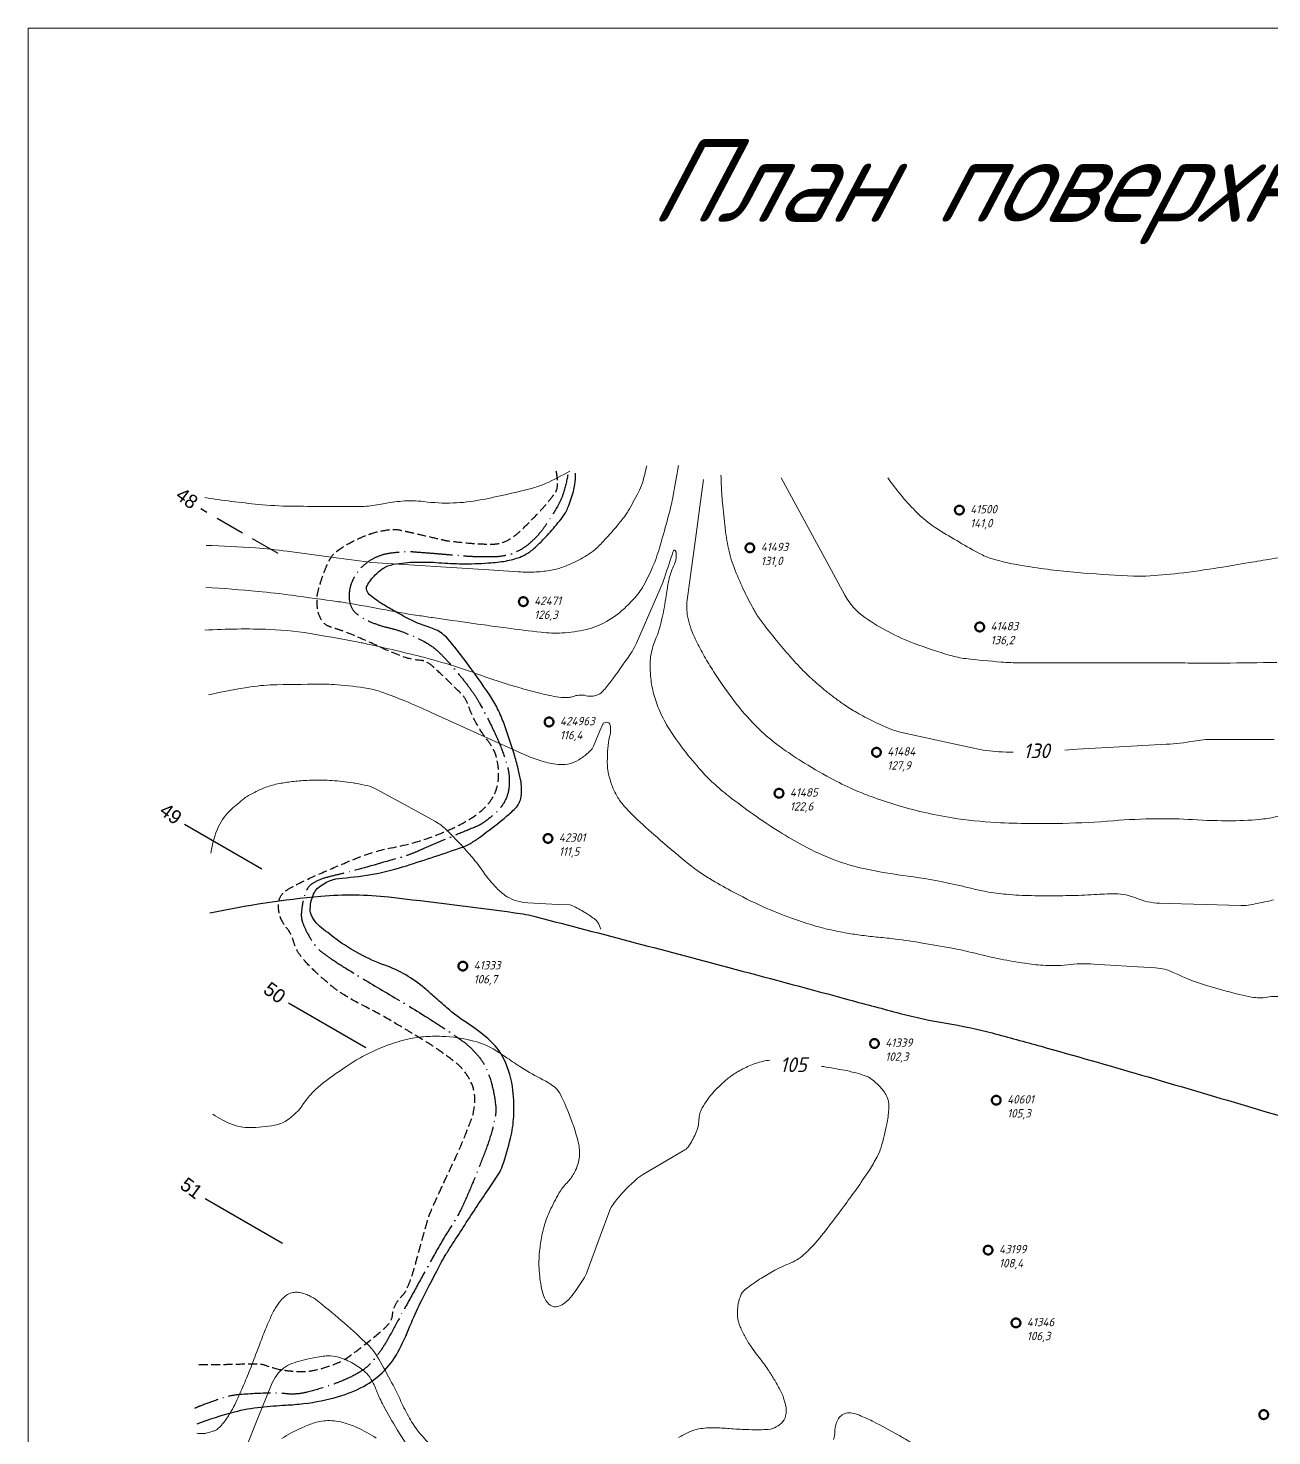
# Model space of a CAD drawing. Header units: millimetres. Extents: x -994 to -400, y 519 to 1360.
# Drawn here: x -993.9 to -782.3, y 1120.4 to 1359.8 of the extents above; entities that cross this region are included whole.
import ezdxf

# ---------------------------------------------------------------- set-up
doc = ezdxf.new("R2010")
doc.units = ezdxf.units.MM
for name, pattern in [('ACAD_ISO02W100', [15, 12, -3]), ('ACAD_ISO04W100', [30, 24, -3, 0, -3]), ('DASHED', [7, 5, -2, 0]), ('K5LT_THIN', [0])]:
    doc.linetypes.add(name, pattern=pattern)
for name, color, linetype in [('Висоти', 2, 'Continuous'), ('Кривульки', 1, 'Continuous'), ('Пунктир', 210, 'ACAD_ISO02W100'), ('Свердловини', 4, 'Continuous')]:
    doc.layers.add(name, color=color, linetype=linetype)
doc.layers.add('Кривульки Товсты', color=70, linetype='Continuous', lineweight=30)
doc.styles.add('GOST-2.304_Type-B_italic', font='GOST Common Italic.ttf')
doc.linetypes.add('164 Фуникулер стр.', pattern='A,0,[18,Russia-GOST_Topo.shx,S=0.05,R=0,X=0,Y=0],-4,[17,Russia-GOST_Topo.shx,S=0.05,R=0,X=0,Y=0],-4,[18,Russia-GOST_Topo.shx,S=0.05,R=0,X=0,Y=0],-4,[17,Russia-GOST_Topo.shx,S=0.05,R=0,X=0,Y=0],-6', length=18)

msp = doc.modelspace()

# ---------------------------------------------------------------- linework, layer by layer
at = {"color": 7, "linetype": 'K5LT_THIN', "lineweight": 18}
for p, q in [((-993.95, 518.84), (-993.95, 1359.84)), ((-993.95, 1359.84), (-399.95, 1359.84))]:
    msp.add_line(p, q, dxfattribs=at)
at = {"layer": 'Кривульки', "linetype": 'DASHED'}
msp.add_line((-951.42, 1270.45), (-964.58, 1278.05), dxfattribs=at)
at = {"layer": 'Кривульки', "linetype": 'ByBlock'}
for p, q in [((-954.17, 1216.78), (-967.33, 1224.38)), ((-936.5, 1186.37), (-949.66, 1193.97)), ((-950.67, 1153.12), (-963.83, 1160.72))]:
    msp.add_line(p, q, dxfattribs=at)
at = {"layer": 'Кривульки', "lineweight": 20}
for points in [[(-963.91, 1279.98, 0.013195), (-954.75, 1278.83, 0.021953), (-949.21, 1278.52, 0.00269), (-937.97, 1278.46, 0.019176), (-936.39, 1278.52, 0.031243), (-933.52, 1278.93, -0.028595), (-930.38, 1279.38, -0.053965), (-926.62, 1279.31, 0.0406), (-921.62, 1279.07, 0.038049), (-917.03, 1279.58, 0.018925), (-907.97, 1281.64, 0.042399), (-905.9, 1282.39, 0.020135), (-901.78, 1284.49)], [(-963.73, 1264.73, -0.007006), (-954.83, 1264.03, -0.010769), (-949.06, 1263.37, -0.000219), (-941.17, 1262.28, -0.004267), (-940.76, 1262.23, -0.009843), (-933.88, 1261.02, 0.010873), (-927.64, 1259.94, 0.00186), (-925.13, 1259.57, 0.000534), (-916.37, 1258.33, 0.002876), (-912.62, 1257.82, 0.001804), (-906.64, 1257.07, 0.045794), (-903.1, 1256.97, 0.039355), (-899.01, 1257.55, 0.075179), (-895.54, 1258.89, 0.065087), (-892.11, 1261.49, 0.022518), (-890.22, 1263.54, 0.044069), (-889.4, 1264.71, 0.030082), (-887.81, 1267.87, 0.027957), (-886.5, 1271.46, 0.005758), (-886.15, 1272.68, 0.001602), (-884.94, 1277.09, 0.017368), (-884.18, 1280.35, 0.011246), (-883.3, 1285.44)], [(-963.66, 1271.85, -0.009958), (-955.28, 1271.42, -0.015447), (-949.9, 1270.87), (-942.37, 1269.87), (-935.45, 1268.94), (-915.54, 1267.68), (-910.55, 1267.36, 0.027529), (-907.55, 1267.34, 0.031114), (-904.9, 1267.63, 0.048894), (-902.87, 1268.19, 0.033926), (-900.1, 1269.47, 0.013631), (-898.29, 1270.53, 0.037858), (-897.68, 1270.98, 0.019768), (-896.89, 1271.71, 0.010262), (-895.46, 1273.21, 0.012231), (-893.74, 1275.17, 0.013945), (-892.33, 1276.97, 0.029938), (-891.85, 1277.71, 0.00741), (-890.13, 1280.82, 0.046361), (-889.43, 1282.49, 0.027983), (-888.7, 1285.4)], [(-876.06, 1283.78, 0.00633), (-875.93, 1280.71, 0.012229), (-875.8, 1279.12, 0.001034), (-875.35, 1274.84, 0.005537), (-875.26, 1274.05, 0.013801), (-874.97, 1272.24, 0.013363), (-874.57, 1270.39, 0.032187), (-874, 1268.54, 0.015531), (-872.45, 1264.85, 0.013693), (-870.82, 1261.55, 0.027102), (-869.87, 1259.95, 0.015839), (-868.56, 1258.13, 0.010024), (-866.34, 1255.36, 0.006294), (-864, 1252.63, 0.010705), (-862.57, 1251.07, 0.016617), (-860.67, 1249.21, 0.014092), (-858.3, 1247.16, 0.01086), (-856.74, 1245.95, 0.010327), (-855.06, 1244.75, 0.01989), (-852.94, 1243.42, 0.015618), (-850.14, 1241.93, 0.018648), (-847.04, 1240.55, 0.041844), (-845.59, 1240.1), (-836.22, 1238.05), (-833.03, 1237.35, 0.038689), (-828.75, 1236.75, 0.012388), (-826.34, 1236.66)], [(-781.08, 1225.86, -0.049752), (-783.72, 1225.32, -0.024577), (-789.15, 1225.02, -0.017416), (-795.81, 1225.21, 0.018903), (-801.94, 1225.36, 0.017136), (-809.26, 1225.02, -0.014518), (-817.9, 1224.57, -0.018169), (-829.21, 1224.72, -0.027255), (-836.71, 1225.51, -0.017167), (-841.66, 1226.48, -0.018084), (-846.29, 1227.73, -0.011927), (-850.5, 1229.14, -0.016525), (-853.48, 1230.33, -0.021121), (-857.43, 1232.27, -0.015934), (-862.47, 1235.22, -0.012695), (-865.29, 1237.1, -0.016056), (-867.43, 1238.71, -0.034769), (-870.7, 1241.73, -0.028853), (-874.15, 1245.85, -0.009417), (-875.95, 1248.37, -0.009013), (-877.74, 1251.07, -0.016578), (-879.27, 1253.67, -0.017198), (-880.58, 1256.27, -0.059009), (-881.73, 1259.83, -0.08257), (-881.81, 1262.51), (-881.41, 1265.48), (-880.4, 1272.91), (-879.42, 1280.15), (-879.02, 1283.08)], [(-865.82, 1283.36), (-857.64, 1268.3), (-854.97, 1263.39, 0.117115), (-851.58, 1259.61, 0.061855), (-843.17, 1255.19, 0.018177), (-837.07, 1253.15, 0.042376), (-834.37, 1252.6, 0.010357), (-828.38, 1252.01, 0.019069), (-825.11, 1251.89), (-811.09, 1251.89), (-801.26, 1251.89, -0.003009), (-798.9, 1251.87, 0.001508), (-794.21, 1251.83, 0.003659), (-790.54, 1251.84, 0.001483), (-781.48, 1251.94, 0.006572)], [(-847.69, 1283.36, 0.040742), (-843, 1277.72, 0.059217), (-839.06, 1274.55, 0.017137), (-831.86, 1270.37, 0.057667), (-829.55, 1269.46, 0.027595), (-823.39, 1268.18, 0.019043), (-814.33, 1267.15, 0.006385), (-805.84, 1266.63, 0.025861), (-803.74, 1266.64, 0.015013), (-798.16, 1267.11, 0.01213), (-791.3, 1268.07, 0.000873), (-786.19, 1268.92, -0.001157), (-782.34, 1269.56, -0.001875), (-777.31, 1270.36, 0.001394)], [(-782.06, 1211.55, -0.002406), (-783.14, 1211.3, -0.017663), (-786.36, 1210.66, -0.047027), (-787.6, 1210.59), (-797.67, 1210.89), (-801.45, 1211, -0.091587), (-805.35, 1211.84, 0.097666), (-809.02, 1212.58, 0.020037), (-812.54, 1212.46, -0.016422), (-816.83, 1212.28, -0.0022), (-821.05, 1212.26, -0.004313), (-823.21, 1212.28, -0.01782), (-827.47, 1212.51, -0.021755), (-830.94, 1212.97, -0.01669), (-833.28, 1213.47, 0.008867), (-837.69, 1214.47, 0.019933), (-845.15, 1215.73, -0.022505), (-851.76, 1216.88, -0.03637), (-856.8, 1218.38, -0.033016), (-862.07, 1220.79, -0.016209), (-866.17, 1223.17, -0.014534), (-870.57, 1226.11, -0.0115), (-874.76, 1229.23, -0.017948), (-877.32, 1231.39, -0.027539), (-879.34, 1233.43, -0.016358), (-882.43, 1237.15, -0.028193), (-885.08, 1240.99, -0.038166), (-886.64, 1244.06, -0.037191), (-887.58, 1246.88, -0.039865), (-888.03, 1249.62, -0.021643), (-888.12, 1251.65, -0.036026), (-888.03, 1252.87, -0.062749), (-887.25, 1255.71, 0.045534), (-886.04, 1259.58, 0.021092), (-885.4, 1263.26, -0.026172), (-884.86, 1266.23, -0.05457), (-884.12, 1268.31, 0.080625), (-883.69, 1269.74, 0.03233), (-883.66, 1270.31, 0.050967), (-883.69, 1270.68, 0.049313), (-883.75, 1270.85, 0.074654), (-883.81, 1270.96, 0.236282), (-884.02, 1271.04, 0.305555), (-884.16, 1270.94, 0.004584), (-884.24, 1270.69, -0.002524), (-884.38, 1270.25, -0.000551), (-885.87, 1265.78, -0.021308), (-885.91, 1265.67), (-888.73, 1259.14), (-890.41, 1255.25, -0.044995), (-891.19, 1253.82, -0.012891), (-894.47, 1249.16, -0.013549), (-895.84, 1247.42, -0.036605), (-896.4, 1246.83, -0.081719), (-896.95, 1246.48, -0.057988), (-897.82, 1246.22, -0.114095), (-898.99, 1246.28, 0.102536), (-900.28, 1246.38, 0.058974), (-901.18, 1246.16, -0.07208), (-901.91, 1245.99, -0.054169), (-903.64, 1246.05, -0.028513), (-906.86, 1246.7, -0.005379), (-910.48, 1247.68, -0.007337), (-913.11, 1248.47, -0.012114), (-917.29, 1249.9, 0.01239), (-921.39, 1251.3, 0.014217), (-927.2, 1252.95, 0.008677), (-936.83, 1255.21, 0.007936), (-937.76, 1255.4, 0.001019), (-945.01, 1256.71, 0.034949), (-952.85, 1257.56, 0.024969), (-963.87, 1257.43)], [(-963.28, 1246.43, -0.019606), (-956.09, 1247.79, -0.032045), (-951.62, 1248.16, -0.00468), (-943.3, 1248.24, -0.019583), (-941.32, 1248.16, -0.022571), (-936.11, 1247.51, -0.045578), (-933.6, 1246.85, -0.010337), (-929.87, 1245.4, -0.008425), (-925.37, 1243.45), (-916.24, 1239.3), (-910.05, 1236.5, 0.019471), (-908.5, 1235.86, 0.011554), (-905.82, 1234.96, 0.042762), (-904.54, 1234.68, 0.034529), (-902.94, 1234.58, 0.080852), (-901.48, 1234.83, 0.065177), (-899.83, 1235.64, 0.048618), (-898.32, 1236.89, 0.095894), (-897.76, 1237.72), (-896.66, 1240.29), (-896.16, 1241.45, -0.154614), (-896.04, 1241.59, -0.074669), (-895.68, 1241.75, -0.131042), (-895.31, 1241.75, -0.157043), (-895.05, 1241.58, -0.107065), (-894.9, 1241.28, -0.064126), (-894.83, 1240.74, -0.060636), (-895.01, 1239.27, 0.045097), (-895.31, 1237.32, 0.010667), (-895.39, 1235.49, 0.016531), (-895.38, 1234.31, 0.045542), (-895.19, 1232.96, 0.031498), (-894.63, 1231.08, 0.043675), (-893.71, 1229.15, 0.047866), (-892.58, 1227.57, 0.022406), (-890.77, 1225.69, 0.011286), (-886.94, 1222.2, 0.006916), (-882.08, 1218.09, 0.016928), (-880.02, 1216.5, 0.020106), (-878, 1215.17, 0.011736), (-874.39, 1213.12, 0.017807), (-868.85, 1210.39, 0.020467), (-863.86, 1208.39, 0.011442), (-859.96, 1207.11, 0.020239), (-857.71, 1206.52, 0.009476), (-854.61, 1205.91, 0.011602), (-852.06, 1205.52, 0.010192), (-849.23, 1205.21, -0.010121), (-846.37, 1204.9, -0.008061), (-841.74, 1204.22, -0.006946), (-836.39, 1203.27, -0.01489), (-832.79, 1202.47, 0.012264), (-828.43, 1201.48, 0.01357), (-824.38, 1200.77, 0.018095), (-821.31, 1200.43, 0.046576), (-817.12, 1200.52, -0.043551), (-812.63, 1200.63), (-805.13, 1200.18), (-802.11, 1199.99, -0.095957), (-799.1, 1199.22, 0.041353), (-792.4, 1196.69, 0.007684), (-787.82, 1195.45, 0.017652), (-785.79, 1195.02, 0.087553), (-783.1, 1195.01, -0.085217), (-780.33, 1195.02, -0.021357)], [(-817.54, 1237.05), (-815.43, 1237.17), (-807.21, 1237.63), (-800.28, 1238.02, 0.029734), (-795.58, 1238.57, -0.043819), (-792.38, 1238.85), (-788.2, 1238.85), (-781.91, 1238.85, 0.079582)], [(-962.85, 1219.52, -0.078155), (-961.54, 1224.02, -0.100131), (-959.36, 1226.97, -0.013293), (-957.18, 1228.83, -0.042584), (-956.44, 1229.33, -0.033619), (-953.76, 1230.6, -0.042456), (-951.5, 1231.28, -0.01938), (-949.31, 1231.64, -0.017904), (-946.92, 1231.86, -0.021689), (-943.52, 1231.91, -0.021322), (-940.08, 1231.66, -0.029101), (-936.27, 1230.99, -0.06746), (-934.71, 1230.39), (-928.68, 1227.08), (-924.65, 1224.87, -0.067363), (-922.78, 1223.49, -0.024502), (-918.42, 1218.82, -0.024556), (-916.53, 1216.36, 0.029917), (-914.96, 1214.35, 0.03011), (-913.48, 1212.86, 0.048268), (-912.42, 1212.09, 0.063075), (-910.83, 1211.4, 0.056988), (-908.94, 1211.08), (-903.83, 1210.8), (-901.79, 1210.69, -0.100899), (-901.32, 1210.57, -0.020555), (-899.23, 1209.43, -0.017322), (-898.33, 1208.86, -0.016515), (-897.43, 1208.19, -0.095241), (-897, 1207.69, -0.051106), (-896.51, 1206.58)], [(-962.53, 1175.12, 0.068801), (-959.2, 1173.35, 0.087557), (-956.28, 1172.83, 0.047598), (-951.95, 1173.23, 0.097833), (-949.98, 1174.03, 0.101491), (-947.07, 1176.91, -0.085254), (-943.73, 1180.44, -0.014358), (-939.36, 1183.52, -0.02519), (-936.74, 1185.08, -0.031983), (-932.84, 1186.82, -0.03525), (-929.12, 1187.91, -0.03481), (-926.67, 1188.28, -0.027764), (-923.56, 1188.34, -0.055461), (-918.11, 1187.54, -0.075445), (-914.38, 1185.94, -0.011983), (-912.42, 1184.65, 0.009647), (-909.99, 1183.04, 0.025268), (-906.35, 1180.97, -0.046485), (-904.41, 1179.76, -0.113173), (-903.5, 1178.67, -0.030272), (-901.42, 1173.86, -0.016834), (-900.52, 1171.06, -0.033225), (-900.2, 1169.61, -0.083833), (-900.24, 1167.3, -0.080964), (-901.06, 1165.05, -0.066048), (-902.3, 1163.39, 0.062843), (-903.62, 1161.65, 0.022015), (-905.17, 1158.66, 0.031532), (-906.03, 1156.46, 0.028193), (-906.47, 1154.74, 0.018889), (-906.89, 1152.12, 0.042095), (-907.01, 1148.9, 0.038869), (-906.57, 1145.45, 0.05012), (-906.08, 1143.88, 0.078709), (-905.52, 1142.99, 0.143562), (-904.62, 1142.41, 0.155411), (-903.62, 1142.43, 0.088692), (-902.62, 1143, 0.057097), (-901.39, 1144.27, 0.023425), (-899.49, 1147, 0.051495), (-898.81, 1148.36), (-896.59, 1154.35), (-894.95, 1158.78, -0.069172), (-894.42, 1159.76, -0.028873), (-892.75, 1161.79, -0.025149), (-890.55, 1163.94, -0.04769), (-889.24, 1164.89), (-885.68, 1166.99), (-882.18, 1169.04, 0.112598), (-881.57, 1169.63, 0.038792), (-880.38, 1171.74, 0.10185), (-879.81, 1174.16, -0.1223), (-879.25, 1176.17, -0.027192), (-878.29, 1177.67, -0.029504), (-877.25, 1178.94, -0.016983), (-876.09, 1180.12, -0.018333), (-874.94, 1181.13, -0.038507), (-873.38, 1182.23, -0.030713), (-871.25, 1183.31, -0.042286), (-868.9, 1184.11, -0.052576), (-867.74, 1184.27, -0.015921)], [(-858.94, 1183.24, -0.000427), (-858.62, 1183.19, -0.006941), (-855.03, 1182.57, -0.020548), (-852.85, 1182.06, -0.027209), (-851.25, 1181.53, -0.067753), (-850.42, 1181.06, -0.036544), (-849.1, 1179.9, -0.064442), (-847.99, 1178.43, -0.090607), (-847.55, 1177.2, -0.058371), (-847.5, 1175.9, -0.03015), (-847.84, 1173.43, -0.023168), (-848.81, 1169.48, -0.052861), (-849.49, 1167.84, -0.017975), (-850.81, 1165.61, -0.011849), (-853.02, 1162.36, -0.004395), (-855.22, 1159.32, -0.004088), (-857.65, 1156.09, -0.017579), (-860.27, 1152.9, -0.030641), (-861.95, 1151.22, -0.086207), (-864.5, 1149.65, 0.048973), (-869.17, 1147.22, 0.01259), (-871.56, 1145.58, 0.040776), (-872.24, 1145, 0.096035), (-872.68, 1144.33, 0.050977), (-873.12, 1142.89, 0.069011), (-873.24, 1140.72, 0.08272), (-872.8, 1138.96, 0.021667), (-871.95, 1137.23, 0.024151), (-871.05, 1135.75, 0.019956), (-869.35, 1133.44, -0.023182), (-867.9, 1131.44, -0.014038), (-866.92, 1129.86, -0.011793), (-865.86, 1127.93, -0.037967), (-865.47, 1127.03, -0.023612), (-865.04, 1125.51, -0.119252), (-865.05, 1123.8, -0.142362), (-865.77, 1122.55, -0.091198), (-866.97, 1121.76, -0.092439), (-868.36, 1121.46, -0.007632), (-869.98, 1121.43, -0.007269), (-871.68, 1121.46, -0.015382), (-874.65, 1121.63, 0.017911), (-877.21, 1121.77, 0.047861), (-879.81, 1121.57, 0.06831), (-881.55, 1121.02, 0.022865), (-883.28, 1120.09, 0.008865)], [(-925, 1118.33, -0.031074), (-927.45, 1121.03, -0.039322), (-929.06, 1123.41, -0.022265), (-930.51, 1126.26, 0.017331), (-932.34, 1129.93, 0.008301), (-934.58, 1133.9, 0.029209), (-935.3, 1134.98, 0.041943), (-936.09, 1135.86, 0.009103), (-940.14, 1139.54, 0.010918), (-944.41, 1143.13, 0.036936), (-945.77, 1144.06, 0.041926), (-946.54, 1144.43, 0.034947), (-947.51, 1144.72, 0.055337), (-948.32, 1144.81, 0.059257), (-949.08, 1144.72, 0.094153), (-950.01, 1144.3, 0.073002), (-950.97, 1143.4, 0.024119), (-951.91, 1142.08, 0.03633), (-952.42, 1141.13, 0.005067), (-953.25, 1139.25, 0.006617), (-953.85, 1137.79, 0.005917), (-954.93, 1134.98, -0.00511), (-956.18, 1131.73, -0.008712), (-957.42, 1128.74, -0.008432), (-958.8, 1125.69, -0.027169), (-959.61, 1124.2, -0.024624), (-960.67, 1122.66, -0.042126), (-961.44, 1121.81, -0.058989), (-962.1, 1121.33, -0.055211), (-962.56, 1121.13, -0.023706), (-963.69, 1120.84, -0.050095), (-964.32, 1120.78, -0.035459), (-965.22, 1120.84)], [(-956.87, 1118.42), (-954.84, 1123.42), (-952.53, 1129.11, -0.061976), (-951.64, 1130.71, -0.067637), (-950.48, 1131.91, -0.082196), (-949.08, 1132.68, -0.036304), (-945.62, 1133.63, -0.013924), (-943.97, 1133.91, -0.023544), (-942.98, 1134, -0.08446), (-941.13, 1133.77, -0.057655), (-938.64, 1132.7, -0.049146), (-936.61, 1131.25, -0.07898), (-935.61, 1130.05, -0.043432), (-934.66, 1128.08, 0.033446), (-933.48, 1125.5, 0.011691), (-931.14, 1121.43, 0.0179), (-929.47, 1118.86, 0.034826)], [(-950.77, 1119.93, -0.040635), (-947.51, 1121.72, -0.020569), (-945.42, 1122.55, -0.039561), (-944.29, 1122.85, -0.041079), (-943, 1122.98, -0.035998), (-941.52, 1122.9, -0.042545), (-940.02, 1122.57, -0.030473), (-938.02, 1121.82, -0.041196), (-934.74, 1120.02, -0.044391)], [(-856.89, 1119.77, 0.060953), (-856.68, 1121.1, -0.06068), (-856.48, 1122.43, -0.084165), (-856.06, 1123.32, -0.092125), (-855.41, 1123.95, -0.114033), (-854.52, 1124.29, -0.104835), (-853.48, 1124.22, -0.029941), (-852.18, 1123.76, -0.017775), (-850.06, 1122.78, -0.010654), (-845.96, 1120.58, -0.016755), (-843.43, 1119.05, -0.02081)]]:
    msp.add_lwpolyline(points, format="xyb", dxfattribs=at)
at = {"layer": 'Кривульки Товсты', "linetype": 'ACAD_ISO04W100', "lineweight": 30, "ltscale": 0.3, "flags": 128}
msp.add_lwpolyline([(-902.12, 1283.88, -0.033629), (-902.92, 1280.62, -0.053621), (-903.77, 1278.69, -0.013541), (-905.67, 1275.6, -0.027419), (-906.73, 1274.15, -0.0372), (-908.44, 1272.35, -0.04968), (-909.94, 1271.24, -0.067017), (-912.29, 1270.24, -0.06641), (-914.83, 1269.89, -0.007939), (-918, 1269.93, -0.013657), (-919.84, 1270.03, -0.000326), (-922.4, 1270.24, 0.000453), (-924.25, 1270.4, 0.000563), (-925.91, 1270.53, 0.000387), (-928.33, 1270.72, 0.031651), (-929.71, 1270.74, 0.017836), (-932.17, 1270.54, 0.054762), (-934.03, 1270.1, 0.053171), (-935.8, 1269.26, 0.046708), (-936.95, 1268.39, 0.048957), (-937.87, 1267.37, 0.039506), (-938.53, 1266.32, 0.037643), (-939.04, 1265.13, 0.051154), (-939.27, 1264.13, 0.042158), (-939.32, 1262.89, 0.097244), (-938.95, 1261.37, 0.10946), (-938.11, 1260.26, 0.054789), (-936.81, 1259.39, 0.036306), (-934.64, 1258.44, 0.028475), (-932.54, 1257.83, -0.028971), (-930.47, 1257.23, -0.039525), (-926.4, 1255.41, -0.064377), (-924.18, 1253.8, -0.018944), (-922.47, 1252.06, -0.016394), (-920.64, 1249.92, -0.005428), (-919.12, 1247.98, -0.009604), (-918.3, 1246.86, -0.027531), (-917.17, 1245.05, -0.011688), (-914.85, 1240.59, -0.021936), (-913.43, 1237.33, -0.023907), (-912.39, 1234.23, -0.049961), (-912.1, 1232.57, -0.044209), (-912.13, 1230.67, -0.096448), (-912.83, 1228.38, -0.087939), (-914.44, 1226.32, -0.028954), (-916.43, 1224.73, -0.053158), (-917.65, 1224.05, -0.006869), (-920.52, 1222.87, 0.006549), (-923.53, 1221.63, 0.004202), (-926.72, 1220.24, -0.008117), (-928.38, 1219.53, -0.025031), (-930.23, 1218.89, -0.005446), (-938.85, 1216.44, -0.010015), (-941.02, 1215.9, 0.009899), (-943.22, 1215.35, 0.063922), (-945.39, 1214.45, 0.112255), (-946.38, 1213.54, 0.070505), (-946.82, 1212.66, 0.038328), (-947.26, 1210.91, 0.019436), (-947.45, 1209.43, 0.039962), (-947.46, 1208.71, 0.069754), (-947.24, 1207.7, 0.037113), (-946.45, 1205.93, 0.038072), (-945.06, 1203.77, 0.067422), (-944.04, 1202.74, 0.014644), (-942.47, 1201.6, 0.009255), (-939.89, 1199.93, 0.007497), (-933.25, 1195.92, -0.007411), (-926.53, 1191.86, -0.006829), (-923.24, 1189.75, -0.007221), (-920.19, 1187.66, -0.042708), (-918.42, 1186.18, -0.039921), (-916.82, 1184.3, -0.06163), (-915.83, 1182.5, -0.039038), (-914.87, 1179.43, -0.030893), (-914.39, 1176.46, -0.062481), (-914.42, 1174.98, -0.031605), (-914.98, 1172.4, -0.022532), (-916.14, 1168.89, -0.002416), (-917.56, 1165.24, -0.005231), (-918.24, 1163.57, -0.005665), (-919.74, 1160.09, -0.014187), (-920.39, 1158.72, -0.025344), (-922.06, 1155.85, 0.017539), (-924.53, 1151.75, 0.000346), (-926.91, 1147.46, 0.000349), (-929.26, 1143.2, 0.001438), (-930.72, 1140.54, -0.001096), (-932.62, 1137.06, -0.024133), (-933.9, 1134.98, -0.025147), (-935.32, 1133.11, -0.063335), (-936.84, 1131.7, -0.046875), (-939.27, 1130.3, -0.014111), (-940.96, 1129.58, -0.012404), (-942.92, 1128.86, -0.020085), (-946.49, 1127.82, -0.04039), (-948.32, 1127.52, -0.047957), (-949.94, 1127.54, 0.029999), (-952.53, 1127.66, 0.019767), (-958.29, 1127.37, 0.050636), (-960.5, 1126.94, 0.012273), (-962.07, 1126.43, 0.007236), (-964.7, 1125.45, 0.006474), (-964.96, 1125.35, 0.002496), (-965.61, 1125.07)], format="xyb", dxfattribs=at)
at = {"layer": 'Кривульки Товсты', "lineweight": 30, "ltscale": 0.3, "flags": 128}
msp.add_lwpolyline([(-965.21, 1122.43, -0.026689), (-958.85, 1124.47, -0.039055), (-954.36, 1125.29, -0.011978), (-950.12, 1125.62, 0.016682), (-947.08, 1125.88, 0.040067), (-941.12, 1127.09, 0.05346), (-936.9, 1128.81, 0.076648), (-933.33, 1131.51, 0.076897), (-930.76, 1135.14, 0.019859), (-928.74, 1139.6, -0.022351), (-926.93, 1143.56, -0.002799), (-923.59, 1150, -0.016696), (-922.98, 1151.05, -0.005159), (-921.99, 1152.63, -0.001251), (-917.82, 1159.07, -0.006094), (-915.68, 1162.26, 0.007336), (-913.91, 1164.92, 0.062195), (-913.22, 1166.37, 0.020538), (-911.87, 1171.01, 0.047922), (-911.32, 1174.73, 0.040552), (-911.46, 1179.16, 0.084004), (-912.97, 1184.43, 0.105192), (-915.66, 1187.92, 0.031226), (-919.19, 1190.56, -0.031572), (-922.68, 1193.18, -0.009356), (-924.76, 1195.01, 0.011137), (-926.51, 1196.55, 0.087613), (-933.24, 1200.44, -0.071886), (-941.57, 1204.91, -0.014909), (-944.35, 1207.1, -0.049049), (-945.11, 1207.87, -0.045725), (-945.55, 1208.54, -0.04848), (-945.85, 1209.24, -0.08791), (-945.95, 1210.04, -0.04656), (-945.74, 1211.54, -0.069508), (-945.23, 1212.84, -0.090886), (-944.55, 1213.66, -0.158585), (-940.5, 1215.28, 0.060898), (-929.57, 1217.37, 0.004888), (-920, 1220.54, 0.045395), (-919.01, 1220.99, 0.028706), (-917.43, 1221.99, 0.011185), (-913.62, 1224.88, 0.012001), (-911.9, 1226.32, 0.021883), (-911.01, 1227.17, 0.140175), (-910.13, 1228.83, 0.094567), (-910.08, 1231.58, 0.016902), (-910.49, 1233.55, 0.013236), (-911.16, 1236.03, 0.013959), (-912.96, 1241.49, 0.028647), (-914.06, 1244.07, 0.032826), (-915.41, 1246.39, 0.012716), (-919.41, 1252.03, 0.015009), (-922.56, 1255.98, 0.059101), (-923.5, 1256.85, 0.08578), (-925.72, 1257.95, -0.050821), (-929.56, 1259.54, -0.005162), (-931.31, 1260.5, -0.004459), (-933.32, 1261.66, -0.041687), (-935.72, 1263.35, -0.121415), (-936.33, 1264.18, -0.225866), (-936.28, 1264.99, -0.075476), (-934.88, 1266.84, -0.026821), (-933.76, 1267.81, -0.057436), (-933.17, 1268.17, -0.071824), (-931.3, 1268.73, -0.035639), (-927.41, 1269.03, -0.021202), (-923.53, 1268.88, 0.020944), (-919.61, 1268.73, 0.017283), (-915.15, 1268.9, 0.027677), (-912.39, 1269.26, 0.05638), (-909.94, 1270, 0.070461), (-908.19, 1271.07, 0.019999), (-907.11, 1272.04, 0.013727), (-905.63, 1273.56, 0.016734), (-903.54, 1275.98, 0.031049), (-902.54, 1277.38, 0.048676), (-902.09, 1278.29, 0.016972), (-901.16, 1281.05, 0.043094), (-900.92, 1282.21, 0.026522), (-900.79, 1284.13)], format="xyb", dxfattribs=at)
at = {"layer": 'Кривульки Товсты', "linetype": '164 Фуникулер стр.', "ltscale": 0.1}
msp.add_lwpolyline([(-963.04, 1209.34, -0.030498), (-944.12, 1212.2, -0.050661), (-932.58, 1212.06, -0.00511), (-911.11, 1209.38, -0.029924), (-907.48, 1208.67, -0.000833), (-890.64, 1204.27, -0.000826), (-873.68, 1199.78, -0.000942), (-854.26, 1194.57, 0.002102), (-845.56, 1192.25, 0.023127), (-837.73, 1190.58, -0.023185), (-829.92, 1188.92, -0.004597), (-821.6, 1186.66, -0.002228), (-804.51, 1181.77, -0.001491), (-786.47, 1176.46, 0.001007), (-759.75, 1168.56, 0.003252)], format="xyb", dxfattribs=at)
at = {"layer": 'Кривульки Товсты', "linetype": 'ACAD_ISO04W100', "lineweight": 30, "ltscale": 0.3}
msp.add_lwpolyline([(-800.79, 1085.91, 0.000006), (-803.93, 1081.51, 0.000031)], format="xyb", dxfattribs=at)
at = {"layer": 'Пунктир', "linetype": 'DASHED', "lineweight": 30, "ltscale": 0.3, "flags": 128}
msp.add_lwpolyline([(-964.9, 1132.5, 0.001606), (-961.89, 1132.53, 0.002548), (-960, 1132.56, 0.002209), (-956.57, 1132.65, -0.006077), (-955.32, 1132.67, -0.092982), (-953.33, 1132.31, 0.058684), (-950.25, 1131.54, 0.01307), (-948.67, 1131.37, 0.017743), (-947.5, 1131.32, 0.048974), (-945.45, 1131.51, 0.036743), (-942.8, 1132.22, 0.020182), (-940.83, 1133, 0.038901), (-939.86, 1133.53, 0.015499), (-939.24, 1133.95, 0.004262), (-937.06, 1135.59, 0.016566), (-933.73, 1138.31, 0.041146), (-932.53, 1139.55, 0.151436), (-931.94, 1140.97, -0.11331), (-931.32, 1142.91, -0.061902), (-930.21, 1144.33, 0.093616), (-929.54, 1145.32, 0.019187), (-928.8, 1147.18, 0.016079), (-928.09, 1149.46, 0.001912), (-927.39, 1152, -0.002467), (-926.85, 1153.98, -0.002223), (-925.94, 1157.16, -0.011633), (-925.75, 1157.76, -0.020551), (-925.51, 1158.38, -0.003874), (-924.08, 1161.59, -0.003441), (-922.93, 1164.07, 0.002059), (-921.01, 1168.2, 0.009442), (-920.13, 1170.19, 0.005197), (-918.65, 1173.86, 0.084604), (-917.93, 1177.31, 0.104238), (-918.42, 1180.15, 0.068034), (-919.63, 1182.29, 0.067874), (-921.38, 1184.03, 0.008498), (-924.19, 1186.09, 0.015568), (-925.78, 1187.14, 0.002712), (-928.74, 1188.94, 0.002414), (-932.08, 1190.93, 0.015766), (-936.49, 1193.34, -0.018843), (-940.17, 1195.38, -0.033186), (-941.98, 1196.65, -0.018344), (-945.02, 1199.28, -0.027808), (-947.21, 1201.56, -0.050394), (-948.2, 1202.99, -0.065535), (-948.72, 1204.29, 0.058521), (-949.27, 1205.74, 0.049957), (-950.02, 1206.88, -0.048721), (-950.79, 1208.05, -0.058961), (-951.14, 1208.98, -0.044406), (-951.36, 1210.29, -0.120677), (-951.07, 1211.98, -0.144045), (-950.14, 1213.09, -0.031714), (-948.42, 1214.09, -0.013493), (-944.19, 1216.06, -0.0029), (-939.63, 1218.01, -0.00627), (-937.51, 1218.87, -0.046744), (-932.15, 1220.4, 0.038438), (-925.6, 1222.16, 0.021995), (-921.87, 1223.67, 0.027284), (-919, 1225.17, 0.042275), (-916.81, 1226.73, 0.054991), (-915.39, 1228.24, 0.040187), (-914.72, 1229.3, 0.042781), (-914.26, 1230.4, 0.057652), (-913.92, 1232.06, 0.048867), (-913.95, 1234.05, 0.035593), (-914.3, 1235.96, 0.055946), (-914.75, 1237.12, 0.047328), (-915.74, 1238.66, -0.03163), (-917.29, 1240.91, -0.051223), (-919.09, 1244.75, 0.105166), (-920.17, 1246.54, 0.009851), (-920.69, 1247.08, 0.002853), (-922.56, 1248.89, 0.00501), (-924.87, 1251.06, 0.01768), (-925.55, 1251.65, 0.152908), (-927.21, 1252.29, -0.077519), (-930.56, 1253.05, -0.015857), (-935.02, 1254.99, 0.014878), (-939.78, 1257.06, 0.026291), (-941.58, 1257.67, -0.034744), (-942.93, 1258.16, -0.157341), (-944.02, 1259.12, -0.103908), (-944.71, 1261.19, -0.033039), (-944.79, 1262.8, -0.053087), (-944.67, 1263.8, -0.019151), (-944.22, 1265.45, -0.015571), (-943.53, 1267.44, -0.0169), (-942.97, 1268.76, -0.02442), (-942.51, 1269.65, -0.101827), (-941.41, 1270.87, -0.046413), (-938.34, 1272.72, -0.016043), (-936.59, 1273.49, -0.023072), (-935.34, 1273.93, -0.044995), (-932.33, 1274.55, -0.082371), (-930.64, 1274.46, -0.001261), (-929.01, 1274.1, -0.000921), (-926.77, 1273.59, -0.001188), (-923.93, 1272.93, 0.003062), (-922.83, 1272.68, 0.026801), (-922.41, 1272.61, 0.003399), (-919.07, 1272.26, 0.01289), (-916.86, 1272.11, 0.014571), (-914.9, 1272.07, 0.087674), (-913.02, 1272.43, 0.076661), (-911.11, 1273.51, 0.024833), (-909.9, 1274.57, 0.010844), (-907.32, 1277.18, 0.014307), (-905.67, 1279.01, 0.016396), (-904.34, 1280.69, 0.144252), (-903.89, 1281.93, 0.072326), (-904.1, 1284.51)], format="xyb", dxfattribs=at)
at = {"layer": 'Свердловини', "linetype": 'DASHED', "lineweight": 50}
for centre in [(-835.49, 1277.86), (-871.13, 1271.44), (-909.69, 1262.29), (-832.03, 1257.98), (-905.31, 1241.82), (-849.6, 1236.66), (-866.18, 1229.69), (-905.49, 1222.01), (-919.98, 1200.29), (-849.95, 1187.13), (-829.21, 1177.48), (-830.6, 1151.99), (-825.86, 1139.6), (-783.7, 1124)]:
    msp.add_circle(centre, 0.749, dxfattribs=at)

# ---------------------------------------------------------------- texts
at = {"color": 7, "insert": (-888.36, 1340.89), "char_height": 14, "width": 434.6141, "attachment_point": 1, "style": 'GOST-2.304_Type-B_italic'}
msp.add_mtext('{\\fGOST Common|b0|i1|c204|p34;\\Q15;\\W0.965;План поверхніділянки розрізу "Березовський"}', dxfattribs=at)
at = {"layer": 'Висоти', "char_height": 2.5, "attachment_point": 1, "style": 'GOST-2.304_Type-B_italic'}
for s, insert in [('{\\fGOST Common|b0|i1|c204|p34;130}', (-824.62, 1238.16)), ('{\\fGOST Common|b0|i1|c204|p34;105}', (-866.02, 1184.77))]:
    msp.add_mtext_dynamic_manual_height_columns(s, width=8.7959, gutter_width=12.5, heights=[0], dxfattribs=dict(at, insert=insert))
at = {"layer": 'Кривульки', "linetype": 'DASHED', "char_height": 2.375, "attachment_point": 1, "rotation": 323.6642}
for s, insert in [('{\\Ftxt|c204;48}', (-967.63, 1281.88)), ('{\\Ftxt|c204;49}', (-970.38, 1228.21)), ('{\\Ftxt|c204;50}', (-952.71, 1197.79)), ('{\\Ftxt|c204;51}', (-966.88, 1164.54))]:
    msp.add_mtext_dynamic_manual_height_columns(s, width=6.8051, gutter_width=12.5, heights=[0], dxfattribs=dict(at, insert=insert))
at = {"layer": 'Свердловини', "linetype": 'DASHED', "char_height": 1.425, "attachment_point": 1, "style": 'GOST-2.304_Type-B_italic'}
for s, insert in [('{\\fGOST Common|b0|i1|c204|p34;41500\\P141,0}', (-833.65, 1278.72)), ('{\\fGOST Common|b0|i1|c204|p34;41493\\P131,0}', (-869.28, 1272.3)), ('{\\fGOST Common|b0|i1|c204|p34;42471\\P126,3}', (-907.84, 1263.15)), ('{\\fGOST Common|b0|i1|c204|p34;41483\\P136,2}', (-830.18, 1258.84)), ('{\\fGOST Common|b0|i1|c204|p34;424963\\P116,4}', (-903.46, 1242.68)), ('{\\fGOST Common|b0|i1|c204|p34;41484\\P127,9}', (-847.76, 1237.52)), ('{\\fGOST Common|b0|i1|c204|p34;41485\\P122,6}', (-864.33, 1230.55)), ('{\\fGOST Common|b0|i1|c204|p34;42301\\P111,5}', (-903.64, 1222.87)), ('{\\fGOST Common|b0|i1|c204|p34;41333\\P106,7}', (-918.14, 1201.15)), ('{\\fGOST Common|b0|i1|c204|p34;41339\\P102,3}', (-848.1, 1187.99)), ('{\\fGOST Common|b0|i1|c204|p34;40601\\P105,3}', (-827.36, 1178.34)), ('{\\fGOST Common|b0|i1|c204|p34;43199\\P108,4}', (-828.75, 1152.85)), ('{\\fGOST Common|b0|i1|c204|p34;41346\\P106,3}', (-824.01, 1140.46))]:
    msp.add_mtext_dynamic_manual_height_columns(s, width=5.3259, gutter_width=12.5, heights=[0], dxfattribs=dict(at, insert=insert))

doc.saveas('drawing.dxf')
